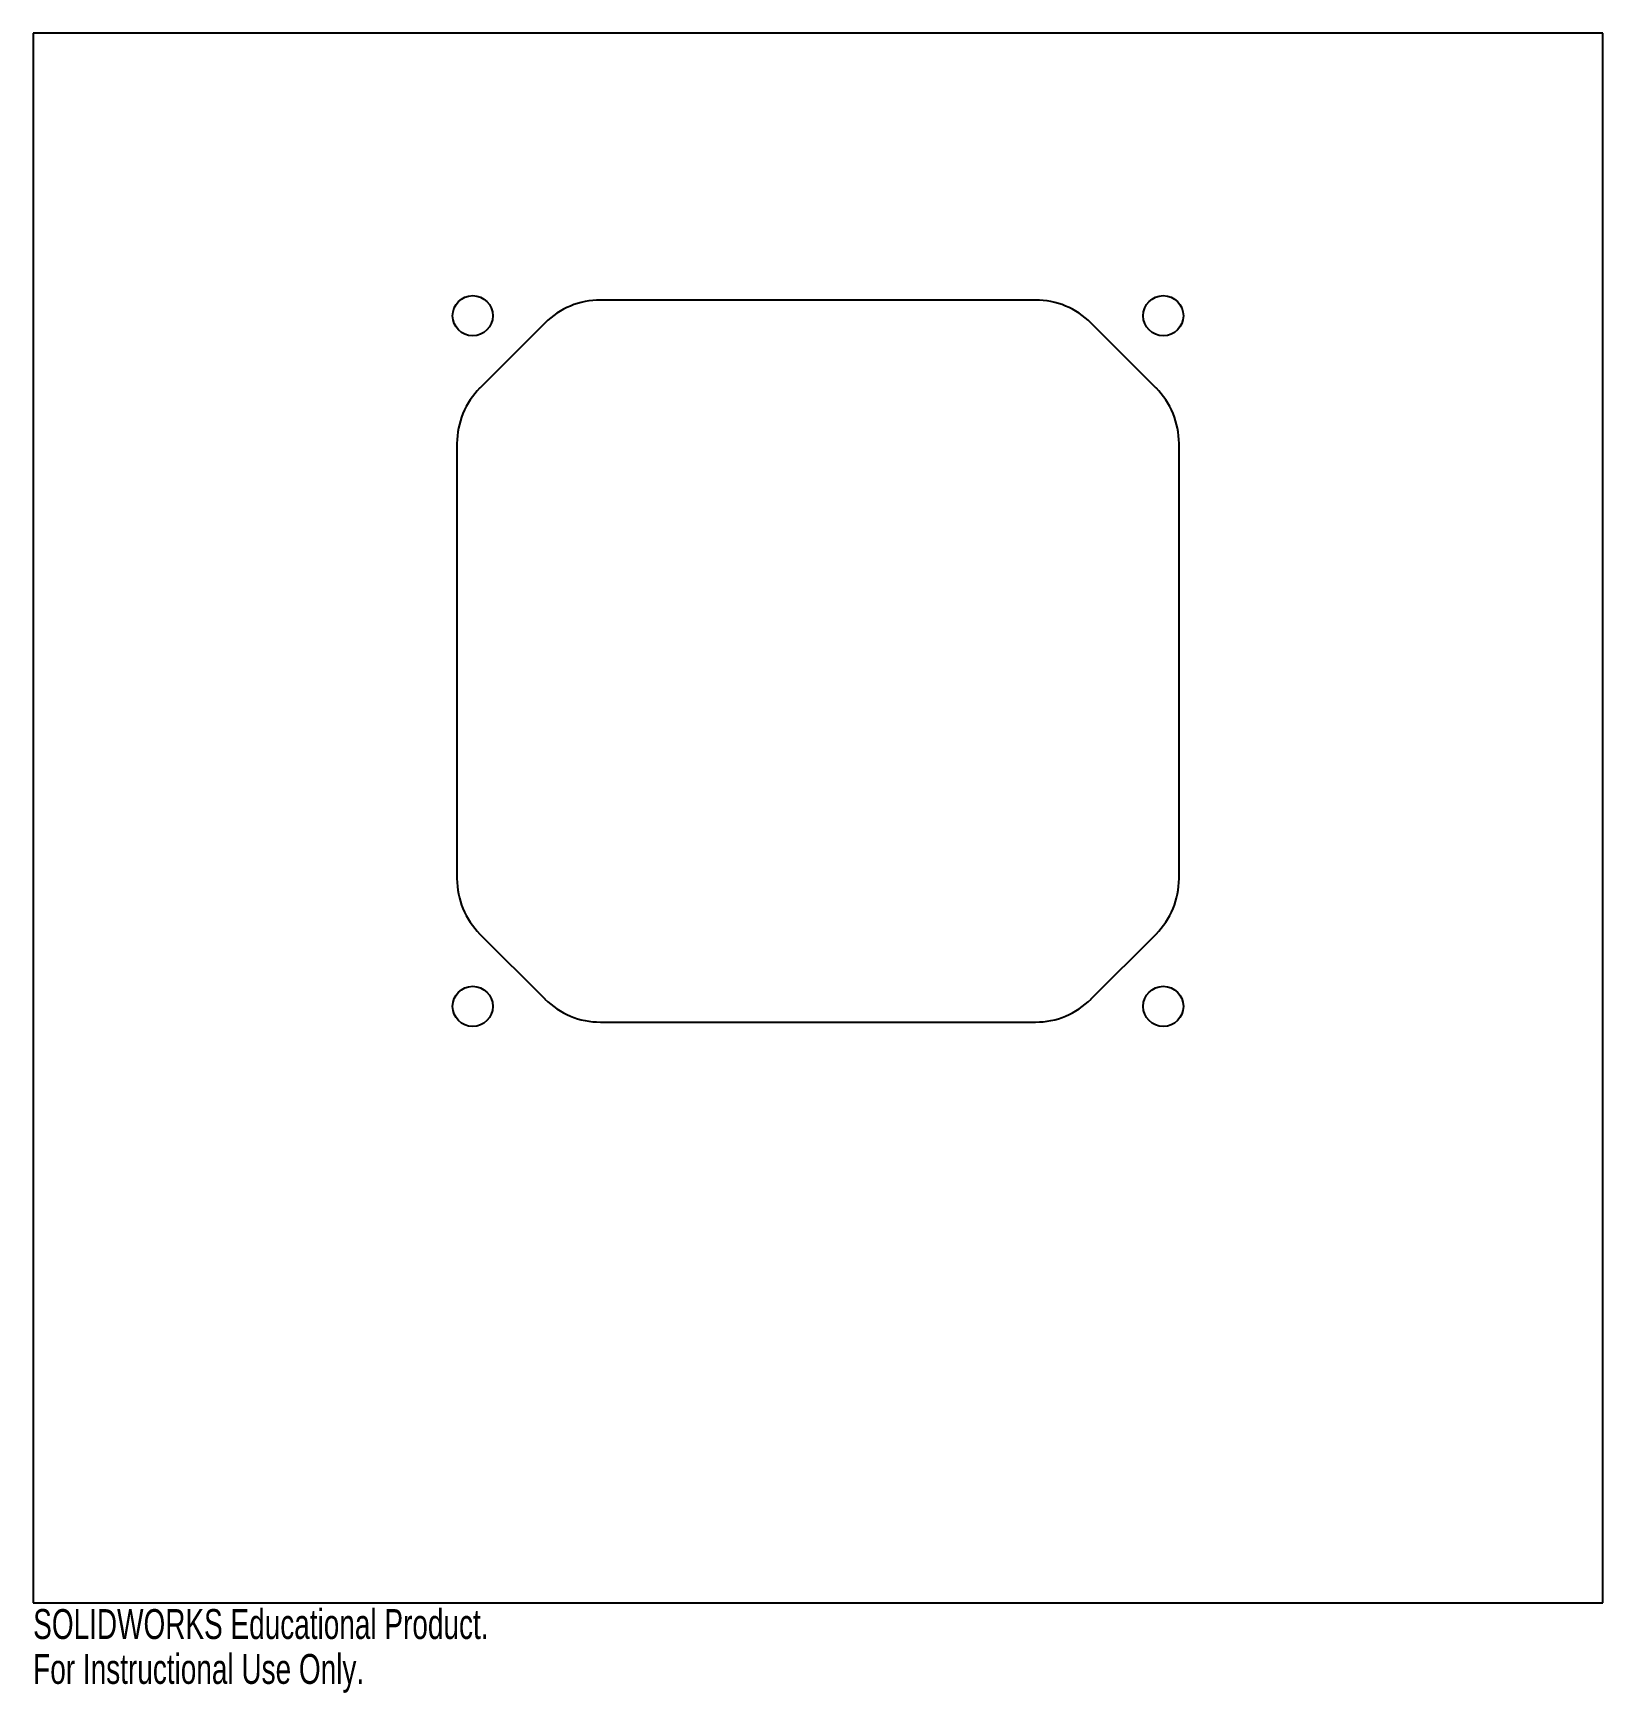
# Model space of a CAD drawing. Header units: inches. Extents: x 0 to 10, y -0.6 to 10.
import ezdxf

# ---------------------------------------------------------------- set-up
doc = ezdxf.new("R2010")
doc.units = ezdxf.units.IN
doc.header["$MEASUREMENT"] = 0
doc.styles.add('SLDTEXTSTYLE0', font='TXT', dxfattribs={"width": 0.7})

msp = doc.modelspace()

# ---------------------------------------------------------------- linework, layer by layer
at = {"color": 7, "linetype": 'Continuous', "lineweight": 25}
for p, q in [((0, 10), (0, 0)), ((10, 10), (0, 10)), ((10, 0), (10, 10)), ((6.386, 8.3), (3.614, 8.3)), ((3.261, 8.154), (2.846, 7.739)), ((7.154, 7.739), (6.739, 8.154)), ((2.7, 7.386), (2.7, 4.614)), ((7.3, 4.614), (7.3, 7.386)), ((2.846, 4.261), (3.261, 3.846)), ((6.739, 3.846), (7.154, 4.261)), ((3.614, 3.7), (6.386, 3.7)), ((0, 0), (10, 0))]:
    msp.add_line(p, q, dxfattribs=at)
for centre in [(2.8, 8.2), (7.2, 8.2), (2.8, 3.8), (7.2, 3.8)]:
    msp.add_circle(centre, 0.128, dxfattribs=at)
for centre, start, end in [((3.614, 7.8), 90, 135), ((6.386, 7.8), 45, 90), ((3.2, 7.386), 135, 180), ((6.8, 7.386), 0, 45), ((3.2, 4.614), 180, 225), ((6.8, 4.614), 315, 0), ((3.614, 4.2), 225, 270), ((6.386, 4.2), 270, 315)]:
    msp.add_arc(centre, 0.5, start, end, dxfattribs=at)

# ---------------------------------------------------------------- texts
at = {"color": 7, "linetype": 'Continuous', "char_height": 0.1903, "attachment_point": 1, "style": 'SLDTEXTSTYLE0'}
for s, insert in [('SOLIDWORKS Educational Product.', (0, -0.04)), ('For Instructional Use Only.', (0, -0.326))]:
    msp.add_mtext(s, dxfattribs=dict(at, insert=insert))

doc.saveas('drawing.dxf')
